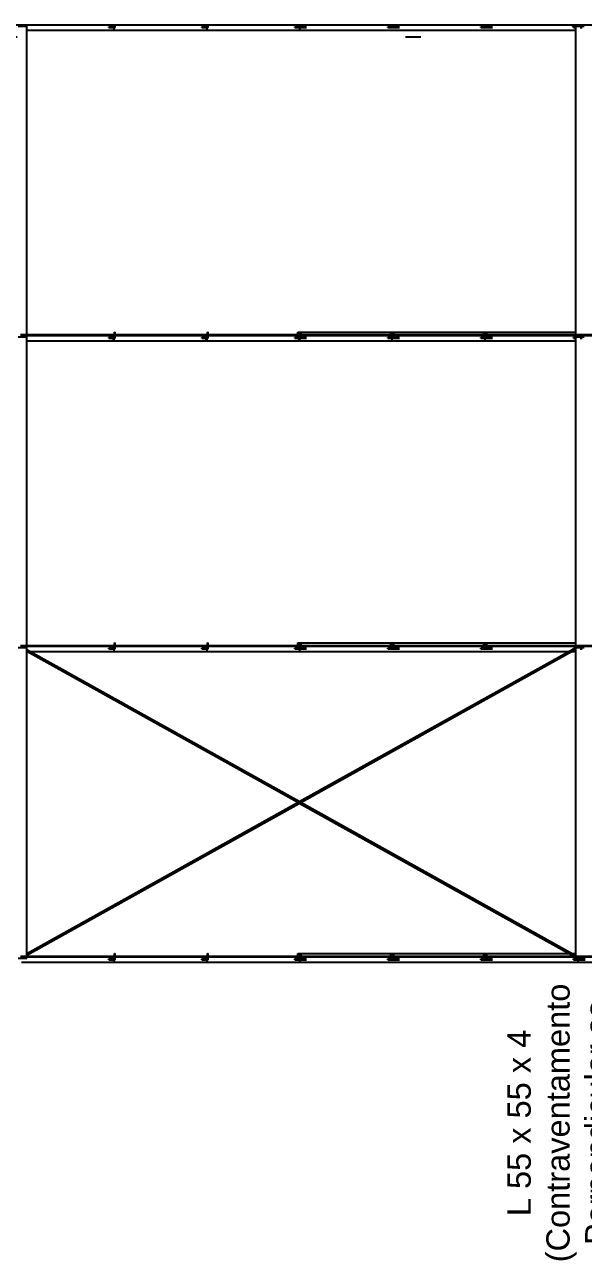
# Model space of a CAD drawing. Header units: inches. Extents: x -37 to 842, y -205 to 94.
# Drawn here: x 10.12 to 13.72, y -202.41 to -194.46 of the extents above; entities that cross this region are included whole.
import ezdxf

# ---------------------------------------------------------------- set-up
doc = ezdxf.new("R2010")
doc.units = ezdxf.units.IN
doc.header["$MEASUREMENT"] = 0
doc.linetypes.add('DIVIDE', pattern=[1.25, 0.5, -0.25, 0, -0.25, 0, -0.25])
doc.layers.add('LCL-LINHACORTE', color=171, linetype='DIVIDE')
doc.layers.add('Planta_coberta-VIS', color=7, linetype='Continuous')
doc.layers.add('REFERENCIA_DAS_BARRAS', color=2, linetype='Continuous', lineweight=9)
doc.styles.get("Standard").update_dxf_attribs({"font": 'arial.ttf'})

msp = doc.modelspace()

# ---------------------------------------------------------------- linework, layer by layer
at = {"layer": 'LCL-LINHACORTE', "ltscale": 10}
msp.add_line((5.0703, -194.5401), (29.2764, -194.5401), dxfattribs=at)
at = {"layer": 'Planta_coberta-VIS'}
for p, q in [((6.5023, -194.4616), (17.2723, -194.4616)), ((10.0776, -194.4704), (10.1326, -194.4704)), ((10.0816, -194.4698), (10.1326, -194.4698)), ((10.1326, -194.4704), (10.1326, -194.4698)), ((10.1326, -196.4566), (10.1326, -194.4704)), ((10.1326, -194.4966), (10.6934, -194.4966)), ((10.6622, -194.4798), (10.6622, -194.4748)), ((10.6622, -194.4748), (10.6972, -194.4748)), ((10.6622, -194.4798), (10.7022, -194.4798)), ((10.6934, -194.4966), (10.6953, -194.4966)), ((10.6953, -194.4748), (10.6953, -194.4616)), ((10.6953, -194.4966), (10.6953, -194.4798)), ((10.6953, -194.4966), (10.6972, -194.4966)), ((10.6972, -194.4748), (10.6972, -194.4616)), ((10.6972, -194.4966), (11.2917, -194.4966)), ((10.7022, -194.4798), (10.7022, -194.4616)), ((11.2606, -194.4798), (11.2606, -194.4748)), ((11.2606, -194.4748), (11.2956, -194.4748)), ((11.2606, -194.4798), (11.3006, -194.4798)), ((11.2917, -194.4966), (11.2936, -194.4966)), ((11.2936, -194.4748), (11.2936, -194.4616)), ((11.2936, -194.4966), (11.2936, -194.4798)), ((11.2936, -194.4966), (11.2956, -194.4966)), ((11.2956, -194.4748), (11.2956, -194.4616)), ((11.2956, -194.4966), (11.89, -194.4966)), ((11.3006, -194.4798), (11.3006, -194.4616)), ((11.8589, -194.4798), (11.8589, -194.4748)), ((11.8589, -194.4748), (11.8873, -194.4748)), ((11.8589, -194.4798), (11.8873, -194.4798)), ((11.8826, -194.4748), (11.8826, -194.4616)), ((11.8873, -194.4748), (11.9074, -194.4748)), ((11.8873, -194.4798), (11.9074, -194.4798)), ((11.89, -194.4966), (11.892, -194.4966)), ((11.892, -194.4748), (11.892, -194.4616)), ((11.892, -194.4966), (11.892, -194.4798)), ((11.892, -194.4966), (11.8939, -194.4966)), ((11.8939, -194.4748), (11.8939, -194.4616)), ((11.8939, -194.4966), (13.6676, -194.4966)), ((11.8989, -194.4748), (11.8989, -194.4616)), ((11.9074, -194.4748), (11.934, -194.4748)), ((11.9074, -194.4798), (11.9074, -194.4748)), ((11.9074, -194.4798), (11.934, -194.4798)), ((12.4572, -194.4798), (12.4572, -194.4748)), ((12.4572, -194.4748), (12.4856, -194.4748)), ((12.4572, -194.4798), (12.4856, -194.4798)), ((12.4809, -194.4748), (12.4809, -194.4616)), ((12.4856, -194.4748), (12.5057, -194.4748)), ((12.4856, -194.4798), (12.5057, -194.4798)), ((12.4922, -194.4748), (12.4922, -194.4616)), ((12.4972, -194.4748), (12.4972, -194.4616)), ((12.5057, -194.4748), (12.5323, -194.4748)), ((12.5057, -194.4798), (12.5057, -194.4748)), ((12.5057, -194.4798), (12.5323, -194.4798)), ((13.0556, -194.4798), (13.0556, -194.4748)), ((13.0556, -194.4748), (13.084, -194.4748)), ((13.0556, -194.4798), (13.084, -194.4798)), ((13.0793, -194.4748), (13.0793, -194.4616)), ((13.084, -194.4748), (13.1041, -194.4748)), ((13.084, -194.4798), (13.1041, -194.4798)), ((13.0906, -194.4748), (13.0906, -194.4616)), ((13.0956, -194.4748), (13.0956, -194.4616)), ((13.1041, -194.4748), (13.1306, -194.4748)), ((13.1041, -194.4798), (13.1041, -194.4748)), ((13.1041, -194.4798), (13.1306, -194.4798)), ((13.642, -194.466), (13.642, -194.4616)), ((13.642, -194.4666), (13.642, -194.466)), ((13.642, -194.466), (13.697, -194.466)), ((13.642, -194.4666), (13.693, -194.4666)), ((13.6539, -194.4798), (13.6539, -194.4748)), ((13.6539, -194.4748), (13.6676, -194.4748)), ((13.6539, -194.4798), (13.6676, -194.4798)), ((13.6676, -194.4704), (13.6676, -194.4672)), ((13.6676, -194.4704), (13.7226, -194.4704)), ((13.6676, -196.4566), (13.6676, -194.4704)), ((13.6716, -194.4698), (13.6716, -194.4672)), ((13.6716, -194.4698), (13.7226, -194.4698)), ((13.6776, -194.4698), (13.6776, -194.4666)), ((13.6889, -194.4698), (13.6889, -194.4666)), ((13.693, -194.4682), (13.693, -194.4666)), ((13.6939, -194.4698), (13.6939, -194.4682)), ((13.6955, -194.4798), (13.7024, -194.4798)), ((13.6962, -194.4748), (13.7024, -194.4748)), ((13.697, -194.466), (13.697, -194.4616)), ((13.697, -194.4692), (13.697, -194.466)), ((13.7024, -194.4748), (13.7086, -194.4748)), ((13.7024, -194.4798), (13.7024, -194.4748)), ((13.7024, -194.4798), (13.7093, -194.4798)), ((10.6972, -196.4566), (10.6972, -196.4398)), ((10.6972, -196.4398), (10.7022, -196.4398)), ((10.7022, -196.4566), (10.7022, -196.4398)), ((11.2956, -196.4566), (11.2956, -196.4398)), ((11.2956, -196.4398), (11.3006, -196.4398)), ((11.3006, -196.4566), (11.3006, -196.4398)), ((11.8791, -196.4398), (11.8826, -196.4398)), ((11.8791, -196.4566), (11.8791, -196.4398)), ((11.8826, -196.4398), (11.8939, -196.4398)), ((11.8826, -196.4566), (11.8826, -196.4398)), ((11.8939, -196.4566), (11.8939, -196.4398)), ((11.8939, -196.4398), (11.8989, -196.4398)), ((11.8989, -196.4398), (12.4774, -196.4398)), ((11.8989, -196.4566), (11.8989, -196.4398)), ((12.4774, -196.4398), (12.4809, -196.4398)), ((12.4774, -196.4566), (12.4774, -196.4398)), ((12.4809, -196.4398), (12.4922, -196.4398)), ((12.4809, -196.4566), (12.4809, -196.4398)), ((12.4922, -196.4566), (12.4922, -196.4398)), ((12.4922, -196.4398), (12.4972, -196.4398)), ((12.4972, -196.4398), (13.0757, -196.4398)), ((12.4972, -196.4566), (12.4972, -196.4398)), ((13.0757, -196.4398), (13.0793, -196.4398)), ((13.0757, -196.4566), (13.0757, -196.4398)), ((13.0793, -196.4398), (13.0906, -196.4398)), ((13.0793, -196.4566), (13.0793, -196.4398)), ((13.0906, -196.4566), (13.0906, -196.4398)), ((13.0906, -196.4398), (13.0956, -196.4398)), ((13.0956, -196.4398), (13.6676, -196.4398)), ((13.0956, -196.4566), (13.0956, -196.4398)), ((10.0776, -196.4704), (10.1326, -196.4704)), ((10.0776, -196.4704), (10.1326, -196.4704)), ((10.0923, -196.4566), (10.6906, -196.4566)), ((10.0923, -196.4616), (10.6906, -196.4616)), ((10.1326, -196.4704), (10.1326, -196.4616)), ((10.1326, -198.4566), (10.1326, -196.4704)), ((10.1326, -196.4966), (10.6906, -196.4966)), ((10.6622, -196.4798), (10.6622, -196.4748)), ((10.6622, -196.4748), (10.6972, -196.4748)), ((10.6622, -196.4798), (10.7022, -196.4798)), ((10.6906, -196.4616), (10.6906, -196.4566)), ((10.6906, -196.4566), (11.289, -196.4566)), ((10.6906, -196.4616), (10.6906, -196.4566)), ((10.6906, -196.4748), (10.6906, -196.4616)), ((10.6906, -196.4616), (11.289, -196.4616)), ((10.6906, -196.4748), (10.6906, -196.4616)), ((10.6906, -196.4966), (10.6906, -196.4798)), ((10.6906, -196.4966), (10.6906, -196.4798)), ((10.6906, -196.4966), (10.6934, -196.4966)), ((10.6934, -196.4966), (10.6953, -196.4966)), ((10.6953, -196.4748), (10.6953, -196.4616)), ((10.6953, -196.4966), (10.6953, -196.4798)), ((10.6953, -196.4966), (10.6972, -196.4966)), ((10.6972, -196.4748), (10.6972, -196.4616)), ((10.6972, -196.4966), (11.289, -196.4966)), ((10.7022, -196.4798), (10.7022, -196.4616)), ((11.2606, -196.4798), (11.2606, -196.4748)), ((11.2606, -196.4748), (11.2956, -196.4748)), ((11.2606, -196.4798), (11.3006, -196.4798)), ((11.289, -196.4616), (11.289, -196.4566)), ((11.289, -196.4566), (11.8873, -196.4566)), ((11.289, -196.4616), (11.289, -196.4566)), ((11.289, -196.4748), (11.289, -196.4616)), ((11.289, -196.4616), (11.8873, -196.4616)), ((11.289, -196.4748), (11.289, -196.4616)), ((11.289, -196.4966), (11.289, -196.4798)), ((11.289, -196.4966), (11.289, -196.4798)), ((11.289, -196.4966), (11.2917, -196.4966)), ((11.2917, -196.4966), (11.2936, -196.4966)), ((11.2936, -196.4748), (11.2936, -196.4616)), ((11.2936, -196.4966), (11.2936, -196.4798)), ((11.2936, -196.4966), (11.2956, -196.4966)), ((11.2956, -196.4748), (11.2956, -196.4616)), ((11.2956, -196.4966), (11.8873, -196.4966)), ((11.3006, -196.4798), (11.3006, -196.4616)), ((11.8589, -196.4798), (11.8589, -196.4748)), ((11.8589, -196.4748), (11.8873, -196.4748)), ((11.8589, -196.4798), (11.8873, -196.4798)), ((11.8826, -196.4748), (11.8826, -196.4616)), ((11.8873, -196.4616), (11.8873, -196.4566)), ((11.8873, -196.4566), (12.4856, -196.4566)), ((11.8873, -196.4616), (11.8873, -196.4566)), ((11.8873, -196.4748), (11.8873, -196.4616)), ((11.8873, -196.4616), (12.4856, -196.4616)), ((11.8873, -196.4748), (11.8873, -196.4616)), ((11.8873, -196.4748), (11.9074, -196.4748)), ((11.8873, -196.4798), (11.9074, -196.4798)), ((11.8873, -196.4966), (11.8873, -196.4798)), ((11.8873, -196.4966), (11.8873, -196.4798)), ((11.8873, -196.4966), (11.89, -196.4966)), ((11.89, -196.4966), (11.892, -196.4966)), ((11.892, -196.4748), (11.892, -196.4616)), ((11.892, -196.4966), (11.892, -196.4798)), ((11.892, -196.4966), (11.8939, -196.4966)), ((11.8939, -196.4748), (11.8939, -196.4616)), ((11.8939, -196.4966), (12.4856, -196.4966)), ((11.8989, -196.4748), (11.8989, -196.4616)), ((11.9074, -196.4748), (11.934, -196.4748)), ((11.9074, -196.4798), (11.9074, -196.4748)), ((11.9074, -196.4798), (11.934, -196.4798)), ((12.4572, -196.4798), (12.4572, -196.4748)), ((12.4572, -196.4748), (12.4856, -196.4748)), ((12.4572, -196.4798), (12.4856, -196.4798)), ((12.4809, -196.4748), (12.4809, -196.4616)), ((12.4856, -196.4616), (12.4856, -196.4566)), ((12.4856, -196.4566), (13.084, -196.4566)), ((12.4856, -196.4616), (12.4856, -196.4566)), ((12.4856, -196.4748), (12.4856, -196.4616)), ((12.4856, -196.4616), (13.084, -196.4616)), ((12.4856, -196.4748), (12.4856, -196.4616)), ((12.4856, -196.4748), (12.5057, -196.4748)), ((12.4856, -196.4798), (12.5057, -196.4798)), ((12.4856, -196.4966), (12.4856, -196.4798)), ((12.4856, -196.4966), (12.4856, -196.4798)), ((12.4856, -196.4966), (13.084, -196.4966)), ((12.4922, -196.4748), (12.4922, -196.4616)), ((12.4972, -196.4748), (12.4972, -196.4616)), ((12.5057, -196.4748), (12.5323, -196.4748)), ((12.5057, -196.4798), (12.5057, -196.4748)), ((12.5057, -196.4798), (12.5323, -196.4798)), ((13.0556, -196.4798), (13.0556, -196.4748)), ((13.0556, -196.4748), (13.084, -196.4748)), ((13.0556, -196.4798), (13.084, -196.4798)), ((13.0793, -196.4748), (13.0793, -196.4616)), ((13.084, -196.4616), (13.084, -196.4566)), ((13.084, -196.4566), (13.6823, -196.4566)), ((13.084, -196.4616), (13.084, -196.4566)), ((13.084, -196.4748), (13.084, -196.4616)), ((13.084, -196.4616), (13.6823, -196.4616)), ((13.084, -196.4748), (13.084, -196.4616)), ((13.084, -196.4748), (13.1041, -196.4748)), ((13.084, -196.4798), (13.1041, -196.4798)), ((13.084, -196.4966), (13.084, -196.4798)), ((13.084, -196.4966), (13.084, -196.4798)), ((13.084, -196.4966), (13.6676, -196.4966)), ((13.0906, -196.4748), (13.0906, -196.4616)), ((13.0956, -196.4748), (13.0956, -196.4616)), ((13.1041, -196.4748), (13.1306, -196.4748)), ((13.1041, -196.4798), (13.1041, -196.4748)), ((13.1041, -196.4798), (13.1306, -196.4798)), ((13.6539, -196.4798), (13.6539, -196.4748)), ((13.6539, -196.4748), (13.6676, -196.4748)), ((13.6539, -196.4798), (13.6676, -196.4798)), ((13.6676, -196.4704), (13.6676, -196.4616)), ((13.6676, -196.4704), (13.7226, -196.4704)), ((13.6676, -196.4704), (13.7226, -196.4704)), ((13.6676, -198.4566), (13.6676, -196.4704)), ((13.6823, -196.4616), (13.6823, -196.4566)), ((13.6823, -196.4566), (14.2806, -196.4566)), ((13.6823, -196.4616), (13.6823, -196.4566)), ((13.6823, -196.4616), (14.2806, -196.4616)), ((13.6955, -196.4798), (13.7024, -196.4798)), ((13.6962, -196.4748), (13.7024, -196.4748)), ((13.7024, -196.4748), (13.7086, -196.4748)), ((13.7024, -196.4798), (13.7024, -196.4748)), ((13.7024, -196.4798), (13.7093, -196.4798)), ((10.0776, -198.4704), (10.1326, -198.4704)), ((10.0776, -198.4704), (10.1326, -198.4704)), ((10.0923, -198.4566), (13.6823, -198.4566)), ((10.0923, -198.4616), (13.6823, -198.4616)), ((10.1326, -198.4704), (10.1326, -198.4616)), ((10.1326, -200.4566), (10.1326, -198.4704)), ((10.1326, -200.4468), (13.6676, -198.4775)), ((11.8873, -199.4625), (10.1326, -198.4849)), ((11.8873, -199.4625), (10.1326, -198.485)), ((11.8873, -199.4626), (10.1326, -198.4851)), ((11.8873, -199.4629), (10.1326, -198.4853)), ((11.8873, -199.4632), (10.1326, -198.4856)), ((11.8873, -199.4636), (10.1326, -198.486)), ((11.8873, -199.464), (10.1326, -198.4865)), ((11.8873, -199.4645), (10.1326, -198.487)), ((11.8873, -199.4651), (10.1326, -198.4876)), ((11.8873, -199.4658), (10.1326, -198.4882)), ((11.8873, -199.4664), (10.1326, -198.4889)), ((11.8873, -199.4671), (10.1326, -198.4896)), ((11.8873, -199.4678), (10.1326, -198.4903)), ((11.8873, -199.4686), (10.1326, -198.491)), ((13.6595, -200.4566), (10.1326, -198.4917)), ((11.8854, -199.4689), (10.1326, -198.4924)), ((11.8842, -199.4689), (10.1326, -198.4931)), ((11.883, -199.4689), (10.1326, -198.4937)), ((11.8819, -199.4688), (10.1326, -198.4943)), ((11.8808, -199.4688), (10.1326, -198.4948)), ((11.8799, -199.4687), (10.1326, -198.4953)), ((11.8791, -199.4686), (10.1326, -198.4957)), ((11.8784, -199.4686), (10.1326, -198.496)), ((11.8778, -199.4685), (10.1326, -198.4962)), ((11.8774, -199.4684), (10.1326, -198.4963)), ((11.8772, -199.4683), (10.1326, -198.4964)), ((10.1326, -198.4966), (10.133, -198.4966)), ((10.1535, -198.4966), (10.6934, -198.4966)), ((10.6622, -198.4798), (10.6622, -198.4748)), ((10.6622, -198.4748), (10.6972, -198.4748)), ((10.6622, -198.4798), (10.7022, -198.4798)), ((10.6934, -198.4966), (10.6953, -198.4966)), ((10.6953, -198.4748), (10.6953, -198.4616)), ((10.6953, -198.4966), (10.6953, -198.4798)), ((10.6953, -198.4966), (10.6972, -198.4966)), ((10.6972, -198.4566), (10.6972, -198.4398)), ((10.6972, -198.4398), (10.7022, -198.4398)), ((10.6972, -198.4748), (10.6972, -198.4616)), ((10.6972, -198.4966), (11.2917, -198.4966)), ((10.7022, -198.4566), (10.7022, -198.4398)), ((10.7022, -198.4798), (10.7022, -198.4616)), ((11.2606, -198.4798), (11.2606, -198.4748)), ((11.2606, -198.4748), (11.2956, -198.4748)), ((11.2606, -198.4798), (11.3006, -198.4798)), ((11.2917, -198.4966), (11.2936, -198.4966)), ((11.2936, -198.4748), (11.2936, -198.4616)), ((11.2936, -198.4966), (11.2936, -198.4798)), ((11.2936, -198.4966), (11.2956, -198.4966)), ((11.2956, -198.4566), (11.2956, -198.4398)), ((11.2956, -198.4398), (11.3006, -198.4398)), ((11.2956, -198.4748), (11.2956, -198.4616)), ((11.2956, -198.4966), (11.89, -198.4966)), ((11.3006, -198.4566), (11.3006, -198.4398)), ((11.3006, -198.4798), (11.3006, -198.4616)), ((11.8589, -198.4798), (11.8589, -198.4748)), ((11.8589, -198.4748), (11.8873, -198.4748)), ((11.8589, -198.4798), (11.8873, -198.4798)), ((11.8791, -198.4398), (11.8826, -198.4398)), ((11.8791, -198.4566), (11.8791, -198.4398)), ((11.8826, -198.4398), (11.8939, -198.4398)), ((11.8826, -198.4566), (11.8826, -198.4398)), ((11.8826, -198.4748), (11.8826, -198.4616)), ((11.8873, -199.4632), (13.6676, -198.4714)), ((11.8873, -199.4636), (13.6676, -198.4718)), ((11.8873, -199.464), (13.6676, -198.4722)), ((11.8873, -199.4645), (13.6676, -198.4727)), ((11.8873, -199.4651), (13.6676, -198.4733)), ((11.8873, -199.4658), (13.6676, -198.4739)), ((11.8873, -199.4664), (13.6676, -198.4746)), ((11.8873, -198.4748), (11.9074, -198.4748)), ((11.8873, -199.4671), (13.6676, -198.4753)), ((11.8873, -199.4678), (13.6676, -198.476)), ((11.8873, -199.4686), (13.6676, -198.4767)), ((11.8873, -199.4625), (13.6539, -198.4783)), ((11.8873, -199.4625), (13.6539, -198.4783)), ((11.8873, -199.4626), (13.6539, -198.4785)), ((11.8873, -199.4629), (13.6539, -198.4787)), ((11.8873, -198.4798), (11.9074, -198.4798)), ((11.8891, -199.4689), (13.6676, -198.4782)), ((11.89, -198.4966), (11.892, -198.4966)), ((11.8904, -199.4689), (13.6676, -198.4788)), ((11.8916, -199.4689), (13.6676, -198.4794)), ((11.892, -198.4748), (11.892, -198.4616)), ((11.892, -198.4966), (11.892, -198.4798)), ((11.892, -198.4966), (11.8939, -198.4966)), ((11.8927, -199.4688), (13.6676, -198.48)), ((11.8937, -199.4688), (13.6676, -198.4806)), ((11.8939, -198.4566), (11.8939, -198.4398)), ((11.8939, -198.4398), (11.8989, -198.4398)), ((11.8939, -198.4748), (11.8939, -198.4616)), ((11.8939, -198.4966), (13.621, -198.4966)), ((11.8947, -199.4687), (13.6676, -198.481)), ((11.8955, -199.4686), (13.6676, -198.4814)), ((11.8962, -199.4686), (13.6676, -198.4817)), ((11.8967, -199.4685), (13.6676, -198.4819)), ((11.8971, -199.4684), (13.6676, -198.4821)), ((11.8974, -199.4683), (13.6676, -198.4821)), ((11.8989, -198.4398), (12.4774, -198.4398)), ((11.8989, -198.4566), (11.8989, -198.4398)), ((11.8989, -198.4748), (11.8989, -198.4616)), ((11.9074, -198.4748), (11.934, -198.4748)), ((11.9074, -198.4798), (11.9074, -198.4748)), ((11.9074, -198.4798), (11.934, -198.4798)), ((12.4572, -198.4798), (12.4572, -198.4748)), ((12.4572, -198.4748), (12.4856, -198.4748)), ((12.4572, -198.4798), (12.4856, -198.4798)), ((12.4774, -198.4398), (12.4809, -198.4398)), ((12.4774, -198.4566), (12.4774, -198.4398)), ((12.4809, -198.4398), (12.4922, -198.4398)), ((12.4809, -198.4566), (12.4809, -198.4398)), ((12.4809, -198.4748), (12.4809, -198.4616)), ((12.4856, -198.4748), (12.5057, -198.4748)), ((12.4856, -198.4798), (12.5057, -198.4798)), ((12.4922, -198.4566), (12.4922, -198.4398)), ((12.4922, -198.4398), (12.4972, -198.4398)), ((12.4922, -198.4748), (12.4922, -198.4616)), ((12.4972, -198.4398), (13.0757, -198.4398)), ((12.4972, -198.4566), (12.4972, -198.4398)), ((12.4972, -198.4748), (12.4972, -198.4616)), ((12.5057, -198.4748), (12.5323, -198.4748)), ((12.5057, -198.4798), (12.5057, -198.4748)), ((12.5057, -198.4798), (12.5323, -198.4798)), ((13.0556, -198.4798), (13.0556, -198.4748)), ((13.0556, -198.4748), (13.084, -198.4748)), ((13.0556, -198.4798), (13.084, -198.4798)), ((13.0757, -198.4398), (13.0793, -198.4398)), ((13.0757, -198.4566), (13.0757, -198.4398)), ((13.0793, -198.4398), (13.0906, -198.4398)), ((13.0793, -198.4566), (13.0793, -198.4398)), ((13.0793, -198.4748), (13.0793, -198.4616)), ((13.084, -198.4748), (13.1041, -198.4748)), ((13.084, -198.4798), (13.1041, -198.4798)), ((13.0906, -198.4566), (13.0906, -198.4398)), ((13.0906, -198.4398), (13.0956, -198.4398)), ((13.0906, -198.4748), (13.0906, -198.4616)), ((13.0956, -198.4398), (13.6676, -198.4398)), ((13.0956, -198.4566), (13.0956, -198.4398)), ((13.0956, -198.4748), (13.0956, -198.4616)), ((13.1041, -198.4748), (13.1306, -198.4748)), ((13.1041, -198.4798), (13.1041, -198.4748)), ((13.1041, -198.4798), (13.1306, -198.4798)), ((13.6416, -198.4966), (13.6676, -198.4966)), ((13.6539, -198.4789), (13.6539, -198.4748)), ((13.6539, -198.4748), (13.6607, -198.4748)), ((13.658, -198.4764), (13.6676, -198.4711)), ((13.6602, -198.4748), (13.6676, -198.4707)), ((13.6602, -198.4748), (13.6676, -198.4707)), ((13.6605, -198.4748), (13.6676, -198.4708)), ((13.6676, -198.4704), (13.6676, -198.4616)), ((13.6676, -198.4704), (13.7226, -198.4704)), ((13.6676, -198.4704), (13.7226, -198.4704)), ((13.6676, -200.4566), (13.6676, -198.4704)), ((13.6823, -198.4616), (13.6823, -198.4566)), ((13.6823, -198.4616), (13.6823, -198.4566)), ((13.6823, -198.4566), (17.2723, -198.4566)), ((13.6823, -198.4616), (17.2723, -198.4616)), ((13.6955, -198.4798), (13.7024, -198.4798)), ((13.6962, -198.4748), (13.7024, -198.4748)), ((13.7024, -198.4748), (13.7086, -198.4748)), ((13.7024, -198.4798), (13.7024, -198.4748)), ((13.7024, -198.4798), (13.7093, -198.4798)), ((10.1326, -200.44), (11.877, -199.4682)), ((10.1326, -200.4401), (11.8771, -199.4682)), ((10.1326, -200.4402), (11.8772, -199.4683)), ((10.1326, -200.4404), (11.8774, -199.4684)), ((10.1326, -200.4411), (11.8783, -199.4685)), ((10.1326, -200.4407), (11.8778, -199.4685)), ((10.1326, -200.4416), (11.879, -199.4686)), ((10.1326, -200.4421), (11.8798, -199.4687)), ((10.1326, -200.4433), (11.8818, -199.4688)), ((10.1326, -200.4427), (11.8808, -199.4688)), ((10.1326, -200.4461), (11.8866, -199.4689)), ((10.1326, -200.4454), (11.8853, -199.4689)), ((10.1326, -200.4447), (11.8841, -199.4689)), ((10.1326, -200.444), (11.8829, -199.4689)), ((10.1326, -200.4475), (11.8873, -199.47)), ((10.1326, -200.4482), (11.8873, -199.4706)), ((10.1326, -200.4488), (11.8873, -199.4713)), ((10.1326, -200.4494), (11.8873, -199.4718)), ((10.1326, -200.4499), (11.8873, -199.4724)), ((10.1326, -200.4504), (11.8873, -199.4728)), ((10.1326, -200.4508), (11.8873, -199.4732)), ((10.1326, -200.4511), (11.8873, -199.4735)), ((10.1326, -200.4513), (11.8873, -199.4737)), ((10.1326, -200.4515), (11.8873, -199.4739)), ((10.1326, -200.4514), (11.8873, -199.4739)), ((13.6583, -200.4566), (11.8873, -199.47)), ((13.6571, -200.4566), (11.8873, -199.4706)), ((13.656, -200.4566), (11.8873, -199.4713)), ((13.6549, -200.4566), (11.8873, -199.4718)), ((13.654, -200.4566), (11.8873, -199.4724)), ((13.6532, -200.4566), (11.8873, -199.4728)), ((13.6525, -200.4566), (11.8873, -199.4732)), ((13.6519, -200.4566), (11.8873, -199.4735)), ((13.6515, -200.4566), (11.8873, -199.4737)), ((13.6512, -200.4566), (11.8873, -199.4739)), ((13.6513, -200.4566), (11.8873, -199.4739)), ((13.6608, -200.4566), (11.8879, -199.4689)), ((13.6621, -200.4566), (11.8892, -199.4689)), ((13.6634, -200.4566), (11.8905, -199.4689)), ((13.6646, -200.4566), (11.8917, -199.4689)), ((13.6658, -200.4566), (11.8928, -199.4688)), ((13.667, -200.4566), (11.8938, -199.4688)), ((13.6676, -200.4564), (11.8947, -199.4687)), ((13.6676, -200.4558), (11.8956, -199.4686)), ((13.6676, -200.4554), (11.8962, -199.4685)), ((13.6676, -200.455), (11.8968, -199.4685)), ((13.6676, -200.4547), (11.8972, -199.4684)), ((13.6676, -200.4545), (11.8974, -199.4683)), ((13.6676, -200.4543), (11.8975, -199.4682)), ((13.6676, -200.4543), (11.8976, -199.4682)), ((10.0776, -200.4704), (10.1326, -200.4704)), ((10.0923, -200.4566), (13.6823, -200.4566)), ((10.0923, -200.4616), (13.6823, -200.4616)), ((10.0989, -200.4966), (10.6934, -200.4966)), ((10.1326, -200.4704), (10.1326, -200.4616)), ((10.6622, -200.4798), (10.6622, -200.4748)), ((10.6622, -200.4748), (10.6972, -200.4748)), ((10.6622, -200.4798), (10.7022, -200.4798)), ((10.6934, -200.4966), (10.6953, -200.4966)), ((10.6953, -200.4748), (10.6953, -200.4616)), ((10.6953, -200.4966), (10.6953, -200.4798)), ((10.6953, -200.4966), (10.6972, -200.4966)), ((10.6972, -200.4566), (10.6972, -200.4398)), ((10.6972, -200.4398), (10.7022, -200.4398)), ((10.6972, -200.4748), (10.6972, -200.4616)), ((10.6972, -200.4966), (11.2917, -200.4966)), ((10.7022, -200.4566), (10.7022, -200.4398)), ((10.7022, -200.4798), (10.7022, -200.4616)), ((11.2606, -200.4798), (11.2606, -200.4748)), ((11.2606, -200.4748), (11.2956, -200.4748)), ((11.2606, -200.4798), (11.3006, -200.4798)), ((11.2917, -200.4966), (11.2936, -200.4966)), ((11.2936, -200.4748), (11.2936, -200.4616)), ((11.2936, -200.4966), (11.2936, -200.4798)), ((11.2936, -200.4966), (11.2956, -200.4966)), ((11.2956, -200.4566), (11.2956, -200.4398)), ((11.2956, -200.4398), (11.3006, -200.4398)), ((11.2956, -200.4748), (11.2956, -200.4616)), ((11.2956, -200.4966), (11.89, -200.4966)), ((11.3006, -200.4566), (11.3006, -200.4398)), ((11.3006, -200.4798), (11.3006, -200.4616)), ((11.8589, -200.4798), (11.8589, -200.4748)), ((11.8589, -200.4748), (11.8873, -200.4748)), ((11.8589, -200.4798), (11.8873, -200.4798)), ((11.8791, -200.4398), (11.8826, -200.4398)), ((11.8791, -200.4566), (11.8791, -200.4398)), ((11.8826, -200.4398), (11.8939, -200.4398)), ((11.8826, -200.4566), (11.8826, -200.4398)), ((11.8826, -200.4748), (11.8826, -200.4616)), ((11.8873, -200.4748), (11.9074, -200.4748)), ((11.8873, -200.4798), (11.9074, -200.4798)), ((11.89, -200.4966), (11.892, -200.4966)), ((11.892, -200.4748), (11.892, -200.4616)), ((11.892, -200.4966), (11.892, -200.4798)), ((11.892, -200.4966), (11.8939, -200.4966)), ((11.8939, -200.4566), (11.8939, -200.4398)), ((11.8939, -200.4398), (11.8989, -200.4398)), ((11.8939, -200.4748), (11.8939, -200.4616)), ((11.8939, -200.4966), (13.6823, -200.4966)), ((11.8989, -200.4398), (12.4774, -200.4398)), ((11.8989, -200.4566), (11.8989, -200.4398)), ((11.8989, -200.4748), (11.8989, -200.4616)), ((11.9074, -200.4748), (11.934, -200.4748)), ((11.9074, -200.4798), (11.9074, -200.4748)), ((11.9074, -200.4798), (11.934, -200.4798)), ((12.4572, -200.4798), (12.4572, -200.4748)), ((12.4572, -200.4748), (12.4856, -200.4748)), ((12.4572, -200.4798), (12.4856, -200.4798)), ((12.4774, -200.4398), (12.4809, -200.4398)), ((12.4774, -200.4566), (12.4774, -200.4398)), ((12.4809, -200.4398), (12.4922, -200.4398)), ((12.4809, -200.4566), (12.4809, -200.4398)), ((12.4809, -200.4748), (12.4809, -200.4616)), ((12.4856, -200.4748), (12.5057, -200.4748)), ((12.4856, -200.4798), (12.5057, -200.4798)), ((12.4922, -200.4566), (12.4922, -200.4398)), ((12.4922, -200.4398), (12.4972, -200.4398)), ((12.4922, -200.4748), (12.4922, -200.4616)), ((12.4972, -200.4398), (13.0757, -200.4398)), ((12.4972, -200.4566), (12.4972, -200.4398)), ((12.4972, -200.4748), (12.4972, -200.4616)), ((12.5057, -200.4748), (12.5323, -200.4748)), ((12.5057, -200.4798), (12.5057, -200.4748)), ((12.5057, -200.4798), (12.5323, -200.4798)), ((13.0556, -200.4798), (13.0556, -200.4748)), ((13.0556, -200.4748), (13.084, -200.4748)), ((13.0556, -200.4798), (13.084, -200.4798)), ((13.0757, -200.4398), (13.0793, -200.4398)), ((13.0757, -200.4566), (13.0757, -200.4398)), ((13.0793, -200.4398), (13.0906, -200.4398)), ((13.0793, -200.4566), (13.0793, -200.4398)), ((13.0793, -200.4748), (13.0793, -200.4616)), ((13.084, -200.4748), (13.1041, -200.4748)), ((13.084, -200.4798), (13.1041, -200.4798)), ((13.0906, -200.4566), (13.0906, -200.4398)), ((13.0906, -200.4398), (13.0956, -200.4398)), ((13.0906, -200.4748), (13.0906, -200.4616)), ((13.0956, -200.4398), (13.621, -200.4398)), ((13.0956, -200.4566), (13.0956, -200.4398)), ((13.0956, -200.4748), (13.0956, -200.4616)), ((13.1041, -200.4748), (13.1306, -200.4748)), ((13.1041, -200.4798), (13.1041, -200.4748)), ((13.1041, -200.4798), (13.1306, -200.4798)), ((13.6416, -200.4398), (13.6676, -200.4398)), ((13.6539, -200.4798), (13.6539, -200.4748)), ((13.6539, -200.4748), (13.6823, -200.4748)), ((13.6539, -200.4798), (13.6823, -200.4798)), ((13.6676, -200.4657), (13.6602, -200.4616)), ((13.6676, -200.4657), (13.6602, -200.4616)), ((13.6676, -200.4655), (13.6605, -200.4616)), ((13.6676, -200.4653), (13.6609, -200.4616)), ((13.6676, -200.465), (13.6614, -200.4616)), ((13.6676, -200.4646), (13.6621, -200.4616)), ((13.6676, -200.4642), (13.663, -200.4616)), ((13.6676, -200.4637), (13.6639, -200.4616)), ((13.6676, -200.4631), (13.6649, -200.4616)), ((13.6676, -200.4624), (13.6661, -200.4616)), ((13.6676, -200.4618), (13.6673, -200.4616)), ((13.6676, -200.4704), (13.6676, -200.4616)), ((13.6676, -200.4704), (13.7226, -200.4704)), ((13.6799, -200.4726), (13.6759, -200.4704)), ((13.6799, -200.4725), (13.676, -200.4704)), ((13.68, -200.4725), (13.6762, -200.4704)), ((13.6801, -200.4723), (13.6766, -200.4704)), ((13.6803, -200.4721), (13.6772, -200.4704)), ((13.6776, -200.4748), (13.6776, -200.4713)), ((13.6805, -200.4718), (13.6779, -200.4704)), ((13.6807, -200.4715), (13.6787, -200.4704)), ((13.681, -200.4711), (13.6797, -200.4704)), ((13.6799, -200.4726), (13.6799, -200.4725)), ((13.6799, -200.4725), (13.68, -200.4725)), ((13.68, -200.4725), (13.6801, -200.4723)), ((13.6801, -200.4723), (13.6803, -200.4721)), ((13.6803, -200.4721), (13.6805, -200.4718)), ((13.6805, -200.4718), (13.6807, -200.4715)), ((13.6813, -200.4707), (13.6807, -200.4704)), ((13.6807, -200.4715), (13.681, -200.4711)), ((13.681, -200.4711), (13.6813, -200.4707)), ((13.6813, -200.4707), (13.6814, -200.4704)), ((13.6823, -200.4616), (13.6823, -200.4566)), ((13.6823, -200.4616), (13.6823, -200.4566)), ((13.6823, -200.4566), (17.2723, -200.4566)), ((13.6823, -200.4616), (17.2723, -200.4616)), ((13.6823, -200.4748), (13.6823, -200.4704)), ((13.6823, -200.4748), (13.6823, -200.4704)), ((13.6823, -200.4748), (13.7024, -200.4748)), ((13.6823, -200.4798), (13.7024, -200.4798)), ((13.6823, -200.4966), (13.6823, -200.4798)), ((13.6823, -200.4966), (13.6823, -200.4798)), ((13.6823, -200.4966), (16.6767, -200.4966)), ((13.6831, -200.4704), (13.6833, -200.4707)), ((13.6833, -200.4707), (13.6839, -200.4704)), ((13.6833, -200.4707), (13.6836, -200.4711)), ((13.6836, -200.4711), (13.6849, -200.4704)), ((13.6836, -200.4711), (13.6838, -200.4715)), ((13.6838, -200.4715), (13.6859, -200.4704)), ((13.6838, -200.4715), (13.6841, -200.4718)), ((13.6841, -200.4718), (13.6867, -200.4704)), ((13.6841, -200.4718), (13.6843, -200.4721)), ((13.6843, -200.4721), (13.6874, -200.4704)), ((13.6843, -200.4721), (13.6844, -200.4723)), ((13.6844, -200.4723), (13.6879, -200.4704)), ((13.6844, -200.4723), (13.6846, -200.4725)), ((13.6846, -200.4725), (13.6883, -200.4704)), ((13.6846, -200.4725), (13.6847, -200.4725)), ((13.6847, -200.4726), (13.6886, -200.4704)), ((13.6847, -200.4725), (13.6886, -200.4704)), ((13.6847, -200.4725), (13.6847, -200.4726)), ((13.6889, -200.4748), (13.6889, -200.4704)), ((13.6939, -200.4748), (13.6939, -200.4704)), ((13.7024, -200.4748), (13.729, -200.4748)), ((13.7024, -200.4798), (13.7024, -200.4748)), ((13.7024, -200.4798), (13.729, -200.4798))]:
    msp.add_line(p, q, dxfattribs=at)

# ---------------------------------------------------------------- texts
at = {"layer": 'REFERENCIA_DAS_BARRAS', "insert": (13.803, -201.531), "char_height": 0.15, "attachment_point": 5, "rotation": 90}
msp.add_mtext_dynamic_manual_height_columns("L 55 x 55 x 4 (Contraventamento Perpendicular as Treliças Terças)\\P'", width=1.622662, gutter_width=0.0767, heights=[0], dxfattribs=at)

doc.saveas('drawing.dxf')
